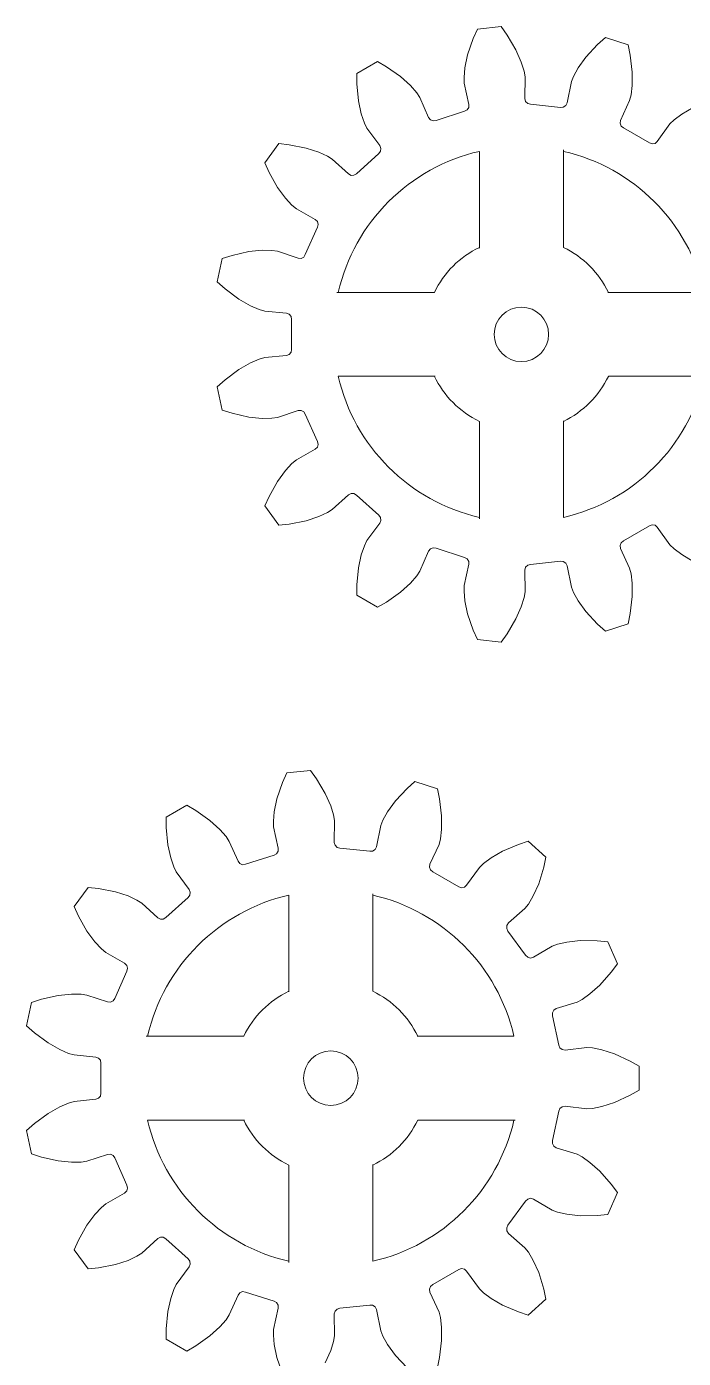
# Model space of a CAD drawing. Header units: millimetres. Extents: x -584 to 91, y -356 to 139.
# Drawn here: x -132.8 to -96.6, y -82.9 to -9.5 of the extents above; entities that cross this region are included whole.
import ezdxf

# ---------------------------------------------------------------- set-up
doc = ezdxf.new("R2010")
doc.units = ezdxf.units.MM
doc.layers.get('0').update_dxf_attribs({"linetype": 'CONTINUOUS'})

msp = doc.modelspace()

# ---------------------------------------------------------------- linework, layer by layer
at = {"color": 5, "lineweight": 0}
for p, q in [((-106.623, -9.537), (-107.928, -9.674)), ((-106.286, -10.001), (-106.623, -9.537)), ((-108.162, -10.199), (-108.466, -11.094)), ((-107.928, -9.674), (-108.162, -10.199)), ((-105.802, -10.814), (-106.286, -10.001)), ((-100.875, -10.141), (-101.301, -10.525)), ((-99.627, -10.547), (-100.875, -10.141)), ((-105.505, -11.488), (-105.802, -10.814)), ((-101.301, -10.525), (-101.944, -11.22)), ((-99.507, -11.108), (-99.627, -10.547)), ((-113.425, -11.46), (-114.562, -12.117)), ((-112.928, -11.747), (-113.425, -11.46)), ((-108.466, -11.094), (-108.617, -11.815)), ((-105.352, -11.991), (-105.505, -11.488)), ((-101.944, -11.22), (-102.374, -11.817)), ((-99.396, -12.048), (-99.507, -11.108)), ((-114.562, -12.117), (-114.562, -12.691)), ((-112.155, -12.293), (-112.928, -11.747)), ((-111.61, -12.787), (-112.155, -12.293)), ((-108.617, -11.815), (-108.662, -12.339)), ((-108.662, -12.339), (-108.651, -12.654)), ((-105.297, -12.301), (-105.352, -11.991)), ((-105.306, -13.501), (-105.297, -12.301)), ((-102.628, -12.277), (-102.747, -12.569)), ((-102.374, -11.817), (-102.628, -12.277)), ((-99.398, -12.784), (-99.396, -12.048)), ((-114.562, -12.691), (-114.476, -13.633)), ((-111.266, -13.185), (-111.61, -12.787)), ((-111.09, -13.446), (-111.266, -13.185)), ((-108.651, -12.654), (-108.392, -13.826)), ((-102.747, -12.569), (-102.987, -13.745)), ((-99.463, -13.305), (-99.398, -12.784)), ((-114.476, -13.633), (-114.32, -14.352)), ((-110.61, -14.546), (-111.09, -13.446)), ((-108.392, -13.826), (-108.398, -13.988)), ((-105.267, -13.659), (-105.306, -13.501)), ((-105.153, -13.776), (-105.267, -13.659)), ((-104.997, -13.82), (-105.153, -13.776)), ((-103.356, -13.993), (-104.997, -13.82)), ((-103.059, -13.891), (-103.194, -13.982)), ((-102.987, -13.745), (-103.059, -13.891)), ((-100.036, -14.704), (-99.539, -13.611)), ((-99.539, -13.611), (-99.463, -13.305)), ((-114.32, -14.352), (-114.148, -14.849)), ((-110.51, -14.674), (-110.61, -14.546)), ((-110.359, -14.735), (-110.51, -14.674)), ((-108.628, -14.202), (-110.198, -14.712)), ((-108.485, -14.126), (-108.628, -14.202)), ((-108.398, -13.988), (-108.485, -14.126)), ((-103.194, -13.982), (-103.356, -13.993)), ((-97.091, -14.675), (-97.318, -14.894)), ((-96.672, -14.357), (-97.091, -14.675)), ((-96.036, -13.987), (-96.672, -14.357)), ((-114.148, -14.849), (-114.01, -15.132)), ((-114.01, -15.132), (-113.297, -16.098)), ((-110.198, -14.712), (-110.359, -14.735)), ((-100.064, -14.864), (-100.036, -14.704)), ((-100.008, -15.017), (-100.064, -14.864)), ((-99.883, -15.121), (-100.008, -15.017)), ((-98.454, -15.946), (-99.883, -15.121)), ((-97.318, -14.894), (-98.016, -15.87)), ((-118.857, -15.984), (-119.629, -17.046)), ((-118.287, -16.044), (-118.857, -15.984)), ((-117.358, -16.228), (-118.287, -16.044)), ((-113.297, -16.098), (-113.237, -16.249)), ((-98.301, -16.002), (-98.454, -15.946)), ((-98.141, -15.974), (-98.301, -16.002)), ((-98.016, -15.87), (-98.141, -15.974)), ((-116.659, -16.458), (-117.358, -16.228)), ((-116.183, -16.681), (-116.659, -16.458)), ((-115.916, -16.848), (-116.183, -16.681)), ((-115.03, -17.658), (-115.916, -16.848)), ((-113.36, -16.537), (-114.586, -17.642)), ((-113.26, -16.41), (-113.36, -16.537)), ((-113.237, -16.249), (-113.26, -16.41)), ((-119.629, -17.046), (-119.395, -17.57)), ((-119.395, -17.57), (-118.933, -18.396)), ((-114.886, -17.734), (-115.03, -17.658)), ((-114.724, -17.728), (-114.886, -17.734)), ((-114.586, -17.642), (-114.724, -17.728)), ((-118.933, -18.396), (-118.499, -18.99)), ((-118.499, -18.99), (-118.139, -19.374)), ((-118.139, -19.374), (-117.898, -19.577)), ((-117.898, -19.577), (-116.854, -20.169)), ((-116.854, -20.169), (-116.737, -20.282)), ((-116.737, -20.282), (-116.693, -20.438)), ((-116.693, -20.438), (-116.733, -20.596)), ((-116.733, -20.596), (-117.404, -22.103)), ((-120.511, -21.94), (-121.434, -22.149)), ((-119.779, -21.865), (-120.511, -21.94)), ((-119.253, -21.875), (-119.779, -21.865)), ((-118.941, -21.919), (-119.253, -21.875)), ((-117.802, -22.299), (-118.941, -21.919)), ((-121.98, -22.326), (-122.253, -23.61)), ((-121.434, -22.149), (-121.98, -22.326)), ((-117.64, -22.31), (-117.802, -22.299)), ((-117.494, -22.238), (-117.64, -22.31)), ((-117.404, -22.103), (-117.494, -22.238)), ((-122.253, -23.61), (-121.826, -23.994)), ((-121.826, -23.994), (-121.068, -24.56)), ((-121.068, -24.56), (-120.43, -24.926)), ((-120.43, -24.926), (-119.945, -25.131)), ((-119.945, -25.131), (-119.642, -25.218)), ((-119.642, -25.218), (-118.448, -25.334)), ((-118.448, -25.334), (-118.295, -25.39)), ((-118.295, -25.39), (-118.191, -25.515)), ((-118.191, -25.515), (-118.163, -25.675)), ((-118.163, -25.675), (-118.163, -27.325)), ((-119.945, -27.869), (-120.43, -28.074)), ((-119.642, -27.782), (-119.945, -27.869)), ((-118.448, -27.666), (-119.642, -27.782)), ((-118.295, -27.61), (-118.448, -27.666)), ((-118.191, -27.485), (-118.295, -27.61)), ((-118.163, -27.325), (-118.191, -27.485)), ((-121.068, -28.44), (-121.826, -29.006)), ((-120.43, -28.074), (-121.068, -28.44)), ((-121.826, -29.006), (-122.253, -29.39)), ((-122.253, -29.39), (-121.98, -30.674)), ((-121.98, -30.674), (-121.434, -30.851)), ((-118.941, -31.081), (-117.802, -30.701)), ((-117.802, -30.701), (-117.64, -30.69)), ((-117.64, -30.69), (-117.494, -30.762)), ((-117.494, -30.762), (-117.404, -30.897)), ((-121.434, -30.851), (-120.511, -31.06)), ((-120.511, -31.06), (-119.779, -31.135)), ((-119.779, -31.135), (-119.253, -31.125)), ((-119.253, -31.125), (-118.941, -31.081)), ((-117.404, -30.897), (-116.733, -32.404)), ((-116.854, -32.831), (-117.898, -33.423)), ((-116.737, -32.718), (-116.854, -32.831)), ((-116.693, -32.562), (-116.737, -32.718)), ((-116.733, -32.404), (-116.693, -32.562)), ((-118.139, -33.626), (-118.499, -34.01)), ((-117.898, -33.423), (-118.139, -33.626)), ((-118.499, -34.01), (-118.933, -34.604)), ((-118.933, -34.604), (-119.395, -35.43)), ((-119.395, -35.43), (-119.629, -35.954)), ((-119.629, -35.954), (-118.857, -37.016)), ((-115.916, -36.152), (-115.03, -35.342)), ((-115.03, -35.342), (-114.886, -35.266)), ((-114.886, -35.266), (-114.724, -35.272)), ((-114.724, -35.272), (-114.586, -35.358)), ((-114.586, -35.358), (-113.36, -36.463)), ((-117.358, -36.772), (-116.659, -36.542)), ((-116.659, -36.542), (-116.183, -36.319)), ((-116.183, -36.319), (-115.916, -36.152)), ((-113.36, -36.463), (-113.26, -36.59)), ((-113.26, -36.59), (-113.237, -36.751)), ((-118.857, -37.016), (-118.287, -36.956)), ((-118.287, -36.956), (-117.358, -36.772)), ((-113.297, -36.902), (-114.01, -37.868)), ((-113.237, -36.751), (-113.297, -36.902)), ((-99.883, -37.879), (-98.454, -37.054)), ((-98.454, -37.054), (-98.301, -36.998)), ((-98.301, -36.998), (-98.141, -37.026)), ((-98.141, -37.026), (-98.016, -37.13)), ((-98.016, -37.13), (-97.318, -38.106)), ((-114.148, -38.151), (-114.32, -38.648)), ((-114.01, -37.868), (-114.148, -38.151)), ((-100.064, -38.136), (-100.008, -37.983)), ((-100.036, -38.296), (-100.064, -38.136)), ((-100.008, -37.983), (-99.883, -37.879)), ((-97.318, -38.106), (-97.091, -38.325)), ((-114.32, -38.648), (-114.476, -39.367)), ((-111.09, -39.554), (-110.61, -38.454)), ((-110.61, -38.454), (-110.51, -38.326)), ((-110.51, -38.326), (-110.359, -38.265)), ((-110.359, -38.265), (-110.198, -38.288)), ((-110.198, -38.288), (-108.628, -38.798)), ((-108.628, -38.798), (-108.485, -38.874)), ((-108.485, -38.874), (-108.398, -39.012)), ((-99.539, -39.389), (-100.036, -38.296)), ((-97.091, -38.325), (-96.672, -38.643)), ((-96.672, -38.643), (-96.036, -39.013)), ((-114.476, -39.367), (-114.562, -40.309)), ((-111.266, -39.815), (-111.09, -39.554)), ((-108.392, -39.174), (-108.651, -40.346)), ((-108.398, -39.012), (-108.392, -39.174)), ((-105.306, -39.499), (-105.267, -39.341)), ((-105.297, -40.699), (-105.306, -39.499)), ((-105.267, -39.341), (-105.153, -39.224)), ((-105.153, -39.224), (-104.997, -39.18)), ((-104.997, -39.18), (-103.356, -39.007)), ((-103.356, -39.007), (-103.194, -39.018)), ((-103.194, -39.018), (-103.059, -39.109)), ((-103.059, -39.109), (-102.987, -39.255)), ((-102.987, -39.255), (-102.747, -40.431)), ((-99.463, -39.695), (-99.539, -39.389)), ((-114.562, -40.309), (-114.562, -40.883)), ((-112.155, -40.707), (-111.61, -40.213)), ((-111.61, -40.213), (-111.266, -39.815)), ((-108.651, -40.346), (-108.662, -40.661)), ((-99.398, -40.216), (-99.463, -39.695)), ((-99.396, -40.952), (-99.398, -40.216)), ((-114.562, -40.883), (-113.425, -41.54)), ((-112.928, -41.253), (-112.155, -40.707)), ((-108.662, -40.661), (-108.617, -41.185)), ((-105.505, -41.512), (-105.352, -41.009)), ((-105.352, -41.009), (-105.297, -40.699)), ((-102.747, -40.431), (-102.628, -40.723)), ((-102.628, -40.723), (-102.374, -41.183)), ((-99.507, -41.892), (-99.396, -40.952)), ((-113.425, -41.54), (-112.928, -41.253)), ((-108.617, -41.185), (-108.466, -41.906)), ((-105.802, -42.186), (-105.505, -41.512)), ((-102.374, -41.183), (-101.944, -41.78)), ((-101.944, -41.78), (-101.301, -42.475)), ((-108.466, -41.906), (-108.162, -42.801)), ((-106.286, -42.999), (-105.802, -42.186)), ((-101.301, -42.475), (-100.875, -42.859)), ((-100.875, -42.859), (-99.627, -42.453)), ((-99.627, -42.453), (-99.507, -41.892)), ((-108.162, -42.801), (-107.928, -43.326)), ((-106.623, -43.463), (-106.286, -42.999)), ((-107.928, -43.326), (-106.623, -43.463)), ((-117.123, -50.537), (-118.428, -50.674)), ((-116.786, -51.001), (-117.123, -50.537)), ((-118.662, -51.199), (-118.966, -52.094)), ((-118.428, -50.674), (-118.662, -51.199)), ((-116.302, -51.814), (-116.786, -51.001)), ((-111.375, -51.141), (-111.801, -51.525)), ((-110.127, -51.547), (-111.375, -51.141)), ((-118.966, -52.094), (-119.117, -52.815)), ((-116.005, -52.488), (-116.302, -51.814)), ((-111.801, -51.525), (-112.444, -52.22)), ((-110.007, -52.108), (-110.127, -51.547)), ((-109.896, -53.048), (-110.007, -52.108)), ((-123.925, -52.46), (-125.062, -53.117)), ((-123.428, -52.747), (-123.925, -52.46)), ((-122.655, -53.293), (-123.428, -52.747)), ((-119.117, -52.815), (-119.162, -53.339)), ((-115.852, -52.991), (-116.005, -52.488)), ((-112.874, -52.817), (-113.128, -53.277)), ((-112.444, -52.22), (-112.874, -52.817)), ((-125.062, -53.117), (-125.062, -53.691)), ((-122.11, -53.787), (-122.655, -53.293)), ((-119.162, -53.339), (-119.151, -53.654)), ((-115.797, -53.301), (-115.852, -52.991)), ((-115.806, -54.501), (-115.797, -53.301)), ((-113.247, -53.569), (-113.487, -54.745)), ((-113.128, -53.277), (-113.247, -53.569)), ((-109.898, -53.784), (-109.896, -53.048)), ((-125.062, -53.691), (-124.976, -54.633)), ((-121.766, -54.185), (-122.11, -53.787)), ((-121.59, -54.446), (-121.766, -54.185)), ((-119.151, -53.654), (-118.892, -54.826)), ((-110.039, -54.611), (-109.963, -54.305)), ((-109.963, -54.305), (-109.898, -53.784)), ((-124.976, -54.633), (-124.82, -55.352)), ((-121.11, -55.546), (-121.59, -54.446)), ((-118.898, -54.988), (-118.985, -55.126)), ((-118.892, -54.826), (-118.898, -54.988)), ((-115.767, -54.659), (-115.806, -54.501)), ((-115.653, -54.776), (-115.767, -54.659)), ((-115.497, -54.82), (-115.653, -54.776)), ((-113.856, -54.993), (-115.497, -54.82)), ((-113.694, -54.982), (-113.856, -54.993)), ((-113.559, -54.891), (-113.694, -54.982)), ((-113.487, -54.745), (-113.559, -54.891)), ((-110.536, -55.704), (-110.039, -54.611)), ((-106.536, -54.987), (-107.172, -55.357)), ((-105.667, -54.614), (-106.536, -54.987)), ((-105.121, -54.437), (-105.667, -54.614)), ((-104.146, -55.315), (-105.121, -54.437)), ((-124.82, -55.352), (-124.648, -55.849)), ((-121.01, -55.674), (-121.11, -55.546)), ((-120.859, -55.735), (-121.01, -55.674)), ((-120.698, -55.712), (-120.859, -55.735)), ((-119.128, -55.202), (-120.698, -55.712)), ((-118.985, -55.126), (-119.128, -55.202)), ((-110.564, -55.864), (-110.536, -55.704)), ((-107.591, -55.675), (-107.818, -55.894)), ((-107.172, -55.357), (-107.591, -55.675)), ((-104.265, -55.876), (-104.146, -55.315)), ((-124.648, -55.849), (-124.51, -56.132)), ((-124.51, -56.132), (-123.797, -57.098)), ((-110.508, -56.017), (-110.564, -55.864)), ((-110.383, -56.121), (-110.508, -56.017)), ((-108.954, -56.946), (-110.383, -56.121)), ((-107.818, -55.894), (-108.516, -56.87)), ((-104.545, -56.78), (-104.265, -55.876)), ((-129.357, -56.984), (-130.129, -58.046)), ((-128.787, -57.044), (-129.357, -56.984)), ((-127.858, -57.228), (-128.787, -57.044)), ((-127.159, -57.458), (-127.858, -57.228)), ((-123.797, -57.098), (-123.737, -57.249)), ((-123.737, -57.249), (-123.76, -57.41)), ((-108.801, -57.002), (-108.954, -56.946)), ((-108.641, -56.974), (-108.801, -57.002)), ((-108.516, -56.87), (-108.641, -56.974)), ((-104.847, -57.451), (-104.545, -56.78)), ((-126.683, -57.681), (-127.159, -57.458)), ((-126.416, -57.848), (-126.683, -57.681)), ((-125.53, -58.658), (-126.416, -57.848)), ((-123.86, -57.537), (-125.086, -58.642)), ((-123.76, -57.41), (-123.86, -57.537)), ((-105.312, -58.15), (-105.118, -57.901)), ((-105.118, -57.901), (-104.847, -57.451)), ((-130.129, -58.046), (-129.895, -58.57)), ((-129.895, -58.57), (-129.433, -59.396)), ((-125.386, -58.734), (-125.53, -58.658)), ((-125.086, -58.642), (-125.224, -58.728)), ((-106.211, -58.946), (-105.312, -58.15)), ((-129.433, -59.396), (-128.999, -59.99)), ((-125.224, -58.728), (-125.386, -58.734)), ((-106.312, -59.243), (-106.301, -59.081)), ((-106.24, -59.389), (-106.312, -59.243)), ((-106.301, -59.081), (-106.211, -58.946)), ((-106.24, -59.389), (-105.27, -60.724)), ((-128.999, -59.99), (-128.639, -60.374)), ((-103.509, -60.117), (-103.805, -60.225)), ((-102.997, -59.998), (-103.509, -60.117)), ((-102.265, -59.918), (-102.997, -59.998)), ((-101.319, -59.931), (-102.265, -59.918)), ((-100.748, -59.991), (-101.319, -59.931)), ((-100.214, -61.19), (-100.748, -59.991)), ((-128.639, -60.374), (-128.398, -60.577)), ((-128.398, -60.577), (-127.354, -61.169)), ((-105.154, -60.838), (-105.27, -60.724)), ((-104.996, -60.877), (-105.154, -60.838)), ((-104.84, -60.833), (-104.996, -60.877)), ((-103.805, -60.225), (-104.84, -60.833)), ((-127.233, -61.596), (-127.904, -63.103)), ((-127.354, -61.169), (-127.237, -61.282)), ((-127.237, -61.282), (-127.193, -61.438)), ((-127.193, -61.438), (-127.233, -61.596)), ((-101.175, -62.366), (-100.552, -61.654)), ((-100.552, -61.654), (-100.214, -61.19)), ((-101.724, -62.857), (-101.175, -62.366)), ((-131.011, -62.94), (-131.934, -63.149)), ((-130.279, -62.865), (-131.011, -62.94)), ((-129.753, -62.875), (-130.279, -62.865)), ((-129.441, -62.919), (-129.753, -62.875)), ((-128.302, -63.299), (-129.441, -62.919)), ((-127.904, -63.103), (-127.994, -63.238)), ((-102.155, -63.157), (-101.724, -62.857)), ((-132.48, -63.326), (-132.753, -64.61)), ((-131.934, -63.149), (-132.48, -63.326)), ((-128.14, -63.31), (-128.302, -63.299)), ((-127.994, -63.238), (-128.14, -63.31)), ((-103.791, -63.898), (-103.715, -63.754)), ((-103.715, -63.754), (-103.578, -63.667)), ((-103.578, -63.667), (-102.433, -63.305)), ((-102.433, -63.305), (-102.155, -63.157)), ((-103.785, -64.06), (-103.791, -63.898)), ((-103.785, -64.06), (-103.442, -65.674)), ((-132.753, -64.61), (-132.326, -64.994)), ((-132.326, -64.994), (-131.568, -65.56)), ((-131.568, -65.56), (-130.93, -65.926)), ((-130.93, -65.926), (-130.445, -66.131)), ((-103.382, -65.825), (-103.442, -65.674)), ((-103.254, -65.926), (-103.382, -65.825)), ((-103.093, -65.949), (-103.254, -65.926)), ((-101.9, -65.814), (-103.093, -65.949)), ((-101.586, -65.836), (-101.9, -65.814)), ((-101.069, -65.935), (-101.586, -65.836)), ((-100.369, -66.16), (-101.069, -65.935)), ((-130.445, -66.131), (-130.142, -66.218)), ((-130.142, -66.218), (-128.948, -66.334)), ((-128.948, -66.334), (-128.795, -66.39)), ((-128.795, -66.39), (-128.691, -66.515)), ((-128.691, -66.515), (-128.663, -66.675)), ((-128.663, -66.675), (-128.663, -68.325)), ((-99.51, -66.557), (-100.369, -66.16)), ((-99.013, -66.844), (-99.51, -66.557)), ((-99.013, -68.156), (-99.013, -66.844)), ((-99.51, -68.443), (-99.013, -68.156)), ((-130.445, -68.869), (-130.93, -69.074)), ((-130.142, -68.782), (-130.445, -68.869)), ((-128.948, -68.666), (-130.142, -68.782)), ((-128.795, -68.61), (-128.948, -68.666)), ((-128.691, -68.485), (-128.795, -68.61)), ((-128.663, -68.325), (-128.691, -68.485)), ((-101.069, -69.065), (-100.369, -68.84)), ((-100.369, -68.84), (-99.51, -68.443)), ((-131.568, -69.44), (-132.326, -70.006)), ((-130.93, -69.074), (-131.568, -69.44)), ((-103.785, -70.94), (-103.442, -69.326)), ((-103.442, -69.326), (-103.382, -69.175)), ((-103.382, -69.175), (-103.254, -69.074)), ((-103.254, -69.074), (-103.093, -69.051)), ((-103.093, -69.051), (-101.9, -69.186)), ((-101.9, -69.186), (-101.586, -69.164)), ((-101.586, -69.164), (-101.069, -69.065)), ((-132.326, -70.006), (-132.753, -70.39)), ((-132.753, -70.39), (-132.48, -71.674)), ((-103.791, -71.102), (-103.785, -70.94)), ((-103.715, -71.246), (-103.791, -71.102)), ((-132.48, -71.674), (-131.934, -71.851)), ((-131.934, -71.851), (-131.011, -72.06)), ((-129.441, -72.081), (-128.302, -71.701)), ((-128.302, -71.701), (-128.14, -71.69)), ((-128.14, -71.69), (-127.994, -71.762)), ((-127.994, -71.762), (-127.904, -71.897)), ((-127.904, -71.897), (-127.233, -73.404)), ((-103.578, -71.333), (-103.715, -71.246)), ((-102.433, -71.695), (-103.578, -71.333)), ((-102.155, -71.843), (-102.433, -71.695)), ((-101.724, -72.143), (-102.155, -71.843)), ((-131.011, -72.06), (-130.279, -72.135)), ((-130.279, -72.135), (-129.753, -72.125)), ((-129.753, -72.125), (-129.441, -72.081)), ((-101.175, -72.634), (-101.724, -72.143)), ((-100.552, -73.346), (-101.175, -72.634)), ((-127.233, -73.404), (-127.193, -73.562)), ((-100.214, -73.81), (-100.552, -73.346)), ((-127.354, -73.831), (-128.398, -74.423)), ((-127.237, -73.718), (-127.354, -73.831)), ((-127.193, -73.562), (-127.237, -73.718)), ((-105.154, -74.162), (-104.996, -74.123)), ((-104.996, -74.123), (-104.84, -74.167)), ((-100.748, -75.009), (-100.214, -73.81)), ((-128.639, -74.626), (-128.999, -75.01)), ((-128.398, -74.423), (-128.639, -74.626)), ((-106.24, -75.611), (-105.27, -74.276)), ((-105.27, -74.276), (-105.154, -74.162)), ((-104.84, -74.167), (-103.805, -74.775)), ((-103.805, -74.775), (-103.509, -74.883)), ((-129.433, -75.604), (-129.895, -76.43)), ((-128.999, -75.01), (-129.433, -75.604)), ((-103.509, -74.883), (-102.997, -75.002)), ((-102.997, -75.002), (-102.265, -75.082)), ((-102.265, -75.082), (-101.319, -75.069)), ((-101.319, -75.069), (-100.748, -75.009)), ((-126.416, -77.152), (-125.53, -76.342)), ((-125.53, -76.342), (-125.386, -76.266)), ((-125.386, -76.266), (-125.224, -76.272)), ((-125.224, -76.272), (-125.086, -76.358)), ((-106.312, -75.757), (-106.24, -75.611)), ((-106.301, -75.919), (-106.312, -75.757)), ((-106.211, -76.054), (-106.301, -75.919)), ((-105.312, -76.85), (-106.211, -76.054)), ((-129.895, -76.43), (-130.129, -76.954)), ((-130.129, -76.954), (-129.357, -78.016)), ((-125.086, -76.358), (-123.86, -77.463)), ((-105.118, -77.099), (-105.312, -76.85)), ((-128.787, -77.956), (-127.858, -77.772)), ((-127.858, -77.772), (-127.159, -77.542)), ((-127.159, -77.542), (-126.683, -77.319)), ((-126.683, -77.319), (-126.416, -77.152)), ((-123.86, -77.463), (-123.76, -77.59)), ((-123.737, -77.751), (-123.797, -77.902)), ((-123.76, -77.59), (-123.737, -77.751)), ((-104.847, -77.549), (-105.118, -77.099)), ((-104.545, -78.22), (-104.847, -77.549)), ((-129.357, -78.016), (-128.787, -77.956)), ((-123.797, -77.902), (-124.51, -78.868)), ((-110.383, -78.879), (-108.954, -78.054)), ((-108.954, -78.054), (-108.801, -77.998)), ((-108.801, -77.998), (-108.641, -78.026)), ((-108.641, -78.026), (-108.516, -78.13)), ((-108.516, -78.13), (-107.818, -79.106)), ((-104.265, -79.124), (-104.545, -78.22)), ((-124.648, -79.151), (-124.82, -79.648)), ((-124.51, -78.868), (-124.648, -79.151)), ((-121.01, -79.326), (-120.859, -79.265)), ((-120.859, -79.265), (-120.698, -79.288)), ((-110.564, -79.136), (-110.508, -78.983)), ((-110.536, -79.296), (-110.564, -79.136)), ((-110.508, -78.983), (-110.383, -78.879)), ((-107.818, -79.106), (-107.591, -79.325)), ((-104.146, -79.685), (-104.265, -79.124)), ((-124.82, -79.648), (-124.976, -80.367)), ((-121.59, -80.554), (-121.11, -79.454)), ((-121.11, -79.454), (-121.01, -79.326)), ((-120.698, -79.288), (-119.128, -79.798)), ((-119.128, -79.798), (-118.985, -79.874)), ((-118.985, -79.874), (-118.898, -80.012)), ((-118.898, -80.012), (-118.892, -80.174)), ((-115.497, -80.18), (-113.856, -80.007)), ((-113.856, -80.007), (-113.694, -80.018)), ((-110.039, -80.389), (-110.536, -79.296)), ((-107.591, -79.325), (-107.172, -79.643)), ((-107.172, -79.643), (-106.536, -80.013)), ((-106.536, -80.013), (-105.667, -80.386)), ((-105.121, -80.563), (-104.146, -79.685)), ((-124.976, -80.367), (-125.062, -81.309)), ((-121.766, -80.815), (-121.59, -80.554)), ((-118.892, -80.174), (-119.151, -81.346)), ((-115.806, -80.499), (-115.767, -80.341)), ((-115.797, -81.699), (-115.806, -80.499)), ((-115.767, -80.341), (-115.653, -80.224)), ((-115.653, -80.224), (-115.497, -80.18)), ((-113.694, -80.018), (-113.559, -80.109)), ((-113.559, -80.109), (-113.487, -80.255)), ((-113.487, -80.255), (-113.247, -81.431)), ((-109.963, -80.695), (-110.039, -80.389)), ((-109.898, -81.216), (-109.963, -80.695)), ((-105.667, -80.386), (-105.121, -80.563)), ((-125.062, -81.309), (-125.062, -81.883)), ((-122.655, -81.707), (-122.11, -81.213)), ((-122.11, -81.213), (-121.766, -80.815)), ((-119.151, -81.346), (-119.162, -81.661)), ((-113.247, -81.431), (-113.128, -81.723)), ((-109.896, -81.952), (-109.898, -81.216)), ((-125.062, -81.883), (-123.925, -82.54)), ((-123.428, -82.253), (-122.655, -81.707)), ((-119.162, -81.661), (-119.117, -82.185)), ((-119.117, -82.185), (-118.966, -82.906)), ((-116.005, -82.512), (-115.852, -82.009)), ((-115.852, -82.009), (-115.797, -81.699)), ((-113.128, -81.723), (-112.874, -82.183)), ((-112.874, -82.183), (-112.444, -82.78)), ((-110.007, -82.892), (-109.896, -81.952)), ((-123.925, -82.54), (-123.428, -82.253)), ((-118.966, -82.906), (-118.662, -83.801)), ((-116.302, -83.186), (-116.005, -82.512)), ((-112.444, -82.78), (-111.801, -83.475)), ((-110.127, -83.453), (-110.007, -82.892))]:
    msp.add_line(p, q, dxfattribs=at)
at = {"color": 1, "lineweight": 0}
for p, q in [((-107.813, -21.743), (-107.813, -16.411)), ((-103.187, -16.336), (-103.187, -21.706)), ((-110.294, -24.187), (-115.664, -24.187)), ((-95.411, -24.187), (-100.743, -24.187)), ((-115.589, -28.813), (-110.257, -28.813)), ((-95.336, -28.813), (-100.706, -28.813)), ((-107.813, -31.294), (-107.813, -36.664)), ((-103.187, -31.257), (-103.187, -36.589)), ((-118.313, -62.743), (-118.313, -57.411)), ((-113.687, -57.336), (-113.687, -62.706)), ((-120.794, -65.187), (-126.164, -65.187)), ((-105.911, -65.187), (-111.243, -65.187)), ((-126.089, -69.813), (-120.757, -69.813)), ((-105.836, -69.813), (-111.206, -69.813)), ((-118.313, -72.294), (-118.313, -77.664)), ((-113.687, -72.257), (-113.687, -77.589))]:
    msp.add_line(p, q, dxfattribs=at)
for centre in [(-105.5, -26.5), (-116, -67.5)]:
    msp.add_circle(centre, 1.5, dxfattribs=at)
for centre, radius, start, end in [((-105.5, -26.5), 10.351, 102.91308, 167.08692), ((-105.5, -26.5), 10.351, 12.91308, 77.08692), ((-105.5, -26.5), 5.323, 115.75899, 154.24101), ((-105.5, -26.5), 5.323, 25.75899, 64.24101), ((-105.5, -26.5), 10.351, 192.91308, 257.08692), ((-105.5, -26.5), 5.323, 205.75899, 244.24101), ((-105.5, -26.5), 5.323, 295.75899, 334.24101), ((-105.5, -26.5), 10.351, 282.91308, 347.08692), ((-116, -67.5), 10.351, 102.91308, 167.08692), ((-116, -67.5), 10.351, 12.91308, 77.08692), ((-116, -67.5), 5.323, 115.75899, 154.24101), ((-116, -67.5), 5.323, 25.75899, 64.24101), ((-116, -67.5), 10.351, 192.91308, 257.08692), ((-116, -67.5), 5.323, 205.75899, 244.24101), ((-116, -67.5), 5.323, 295.75899, 334.24101), ((-116, -67.5), 10.351, 282.91308, 347.08692)]:
    msp.add_arc(centre, radius, start, end, dxfattribs=at)

doc.saveas('drawing.dxf')
